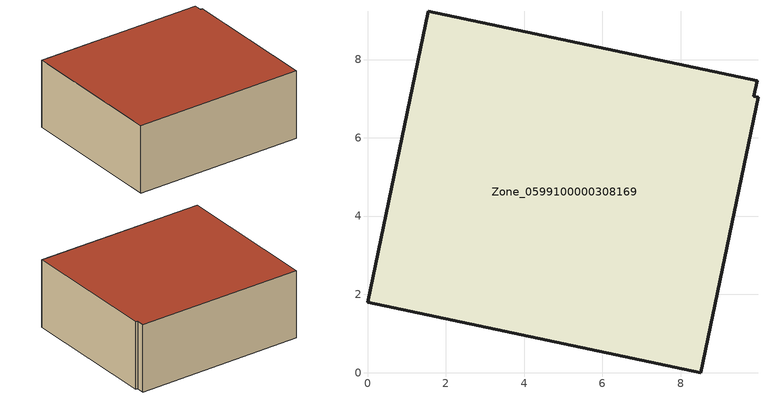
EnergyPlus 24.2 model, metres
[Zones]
Zone_0599100000308169
 floor ground (C_G): 8.51,0 0,1.8 1.55,9.23 9.95,7.46 9.87,7.07 9.98,7.04 z0
 wall outside (C_F): 0,1.8 8.51,0 9.98,7.04 9.87,7.07 9.95,7.46 1.55,9.23 0,1.8 z0:3.48
 roof outside (C_R): 9.95,7.46 1.55,9.23 0,1.8 8.51,0 9.98,7.04 9.87,7.07 z3.48
[BUILDING]
Pand.0599100000308169: North Axis=0; Terrain=City; Loads Convergence Tolerance Value=0.04; Temperature Convergence Tolerance Value=0.4; Solar Distribution=FullExterior; Maximum Number of Warmup Days=25; Minimum Number of Warmup Days=1
[Site:Location]
Rotterdam.The.Hague.AP_ZH_NLD Design_Conditions: Latitude=51.96; Longitude=4.45; Time Zone=1; Elevation=-4.5
[SITE:GROUNDTEMPERATURE:BUILDINGSURFACE]
18, 18, 18, 18, 18, 18, 18, 18, 18, 18, 18, 18
[MATERIAL] Thermal Absorptance=0.9; Solar Absorptance=0.7; Visible Absorptance=0.7
Name | Roughness | Thickness | Conductivity | Density | Specific Heat
G.TI.1946-1964 | MediumSmooth | 0.15 | 1 | 540 | 1210
F.TI.1946-1964 | Rough | 0.3 | 0.857143 | 1920 | 840
R.TI.1946-1964 | MediumRough | 0.2 | 0.277778 | 1500 | 1000
[CONSTRUCTION]
C_G: G.TI.1946-1964
C_F: F.TI.1946-1964
C_R: R.TI.1946-1964
[ZONE]
Zone_0599100000308169: Type=1; Multiplier=1; Ceiling Height=Autocalculate; Volume=Autocalculate; Floor Area=autocalculate; Part of Total Floor Area=Yes
[ZONEINFILTRATION:DESIGNFLOWRATE]
Infil_Zone_0599100000308169: Zone or ZoneList or Space or SpaceList=Zone_0599100000308169; Schedule=AlwaysOn; Design Flow Rate Calculation Method=Flow/Area; Flow Rate per Floor Area=0.003; Constant Term Coefficient=1; Temperature Term Coefficient=0; Velocity Term Coefficient=0; Velocity Squared Term Coefficient=0
[HVACTEMPLATE:ZONE:IDEALLOADSAIRSYSTEM]
Zone_0599100000308169: Maximum Heating Supply Air Temperature=50; Minimum Cooling Supply Air Temperature=13; Maximum Heating Supply Air Humidity Ratio=0.0156; Minimum Cooling Supply Air Humidity Ratio=0.0077; Heating Limit=NoLimit; Cooling Limit=NoLimit; Dehumidification Control Type=ConstantSensibleHeatRatio; Cooling Sensible Heat Ratio=0.7; Dehumidification Setpoint=60; Humidification Control Type=None; Humidification Setpoint=30; Outdoor Air Method=None; Outdoor Air Flow Rate per Person=0.00944; Outdoor Air Flow Rate per Zone Floor Area=0; Outdoor Air Flow Rate per Zone=0; Demand Controlled Ventilation Type=None; Outdoor Air Economizer Type=NoEconomizer; Heat Recovery Type=None; Sensible Heat Recovery Effectiveness=0.7; Latent Heat Recovery Effectiveness=0.65
[ZONECONTROL:THERMOSTAT]
ThermostatControl_Zone_0599100000308169: Zone or ZoneList=Zone_0599100000308169; Control Type Schedule=DualSetpointControlType; Control 1=Thermostat_Zone_0599100000308169; Temperature Difference Between Cutout And Setpoint=0
[THERMOSTATSETPOINT:DUALSETPOINT]
Thermostat_Zone_0599100000308169: Heating Setpoint Temperature Schedule=HeatingSetpoint_Zone_0599100000308169; Cooling Setpoint Temperature Schedule=CoolingSetpoint_Zone_0599100000308169
[SCHEDULE:COMPACT]
HeatingSetpoint_Zone_0599100000308169: Through: 12/31, For: AllDays, Until: 24:00, 21
CoolingSetpoint_Zone_0599100000308169: Through: 12/31, For: AllDays, Until: 24:00, 24
DualSetpointControlType: Through: 12/31, For: AllDays, Until: 24:00, 4
AlwaysOn: Through: 12/31, For: AllDays, Until: 24:00, 1
